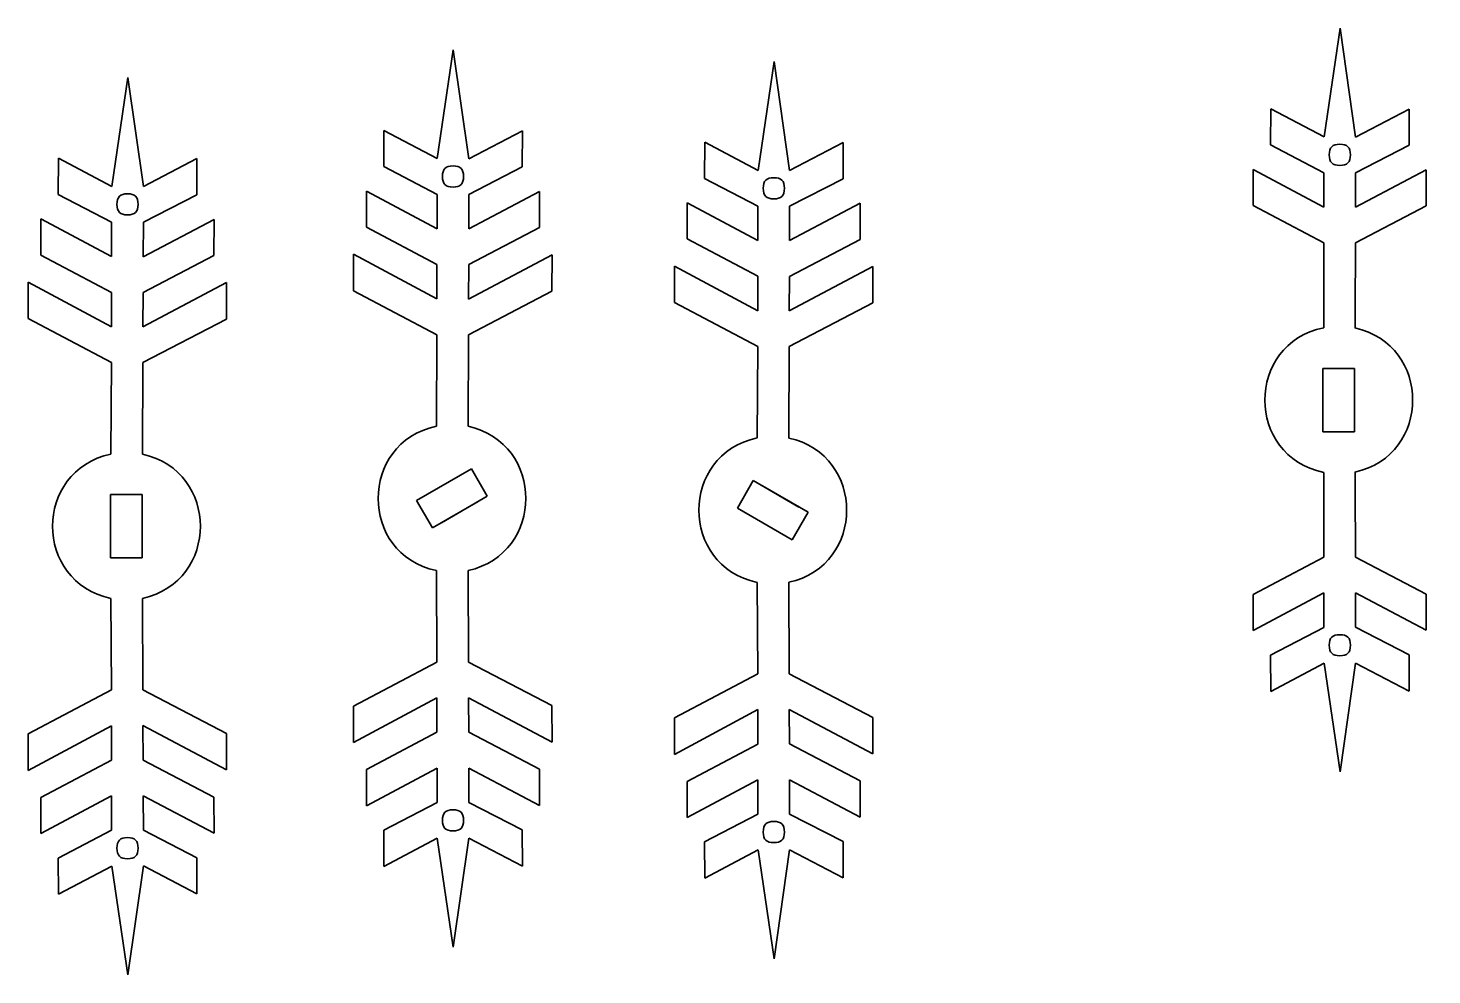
# Model space of a CAD drawing. Header units: centimetres. Extents: x -208 to 206, y -104 to 104.
# Drawn here: x 131.41 to 149.23, y -90.94 to -78.92 of the extents above; entities that cross this region are included whole.
import ezdxf

# ---------------------------------------------------------------- set-up
doc = ezdxf.new("R2010")
doc.units = ezdxf.units.CM
doc.header["$MEASUREMENT"] = 0
doc.layers.add('#Layer 1', color=7, linetype='Continuous')

msp = doc.modelspace()

# ---------------------------------------------------------------- linework, layer by layer
at = {"layer": '#Layer 1', "color": 91, "lineweight": 35}
for points in [[(148.0689, -78.92185), (148.0689, -78.92185), (147.86529, -80.30304), (147.86529, -80.30304)], [(148.0689, -78.92185), (148.0689, -78.92185), (148.26602, -80.30393), (148.26602, -80.30393)], [(147.18769, -79.94486), (147.18769, -79.94486), (147.18679, -80.40473), (147.18679, -80.40473)], [(147.86529, -80.30304), (147.86529, -80.30304), (147.18769, -79.94486), (147.18769, -79.94486)], [(148.26602, -80.30393), (148.26602, -80.30393), (148.94542, -79.94912), (148.94542, -79.94912)], [(148.94542, -79.94912), (148.94542, -79.94912), (148.94407, -80.40876), (148.94407, -80.40876)], [(147.18679, -80.40473), (147.18679, -80.40473), (147.86327, -80.75686), (147.86327, -80.75686)], [(148.94407, -80.40876), (148.94407, -80.40876), (148.2658, -80.75776), (148.2658, -80.75776)], [(146.96615, -80.7152), (146.96615, -80.7152), (146.9657, -81.17328), (146.9657, -81.17328)], [(147.86305, -81.19299), (147.86305, -81.19299), (146.96615, -80.7152), (146.96615, -80.7152)], [(148.26401, -81.19388), (148.26401, -81.19388), (149.16314, -80.72035), (149.16314, -80.72035)], [(149.16314, -80.72035), (149.16314, -80.72035), (149.16158, -81.17843), (149.16158, -81.17843)], [(147.86327, -80.75686), (147.86327, -80.75686), (147.86305, -81.19299), (147.86305, -81.19299)], [(148.2658, -80.75776), (148.2658, -80.75776), (148.26401, -81.19388), (148.26401, -81.19388)], [(146.9657, -81.17328), (146.9657, -81.17328), (147.86126, -81.64681), (147.86126, -81.64681)], [(149.16158, -81.17843), (149.16158, -81.17843), (148.26378, -81.64771), (148.26378, -81.64771)], [(147.86126, -81.64681), (147.86126, -81.64681), (147.86058, -82.53721), (147.86058, -82.53721)], [(148.26378, -81.64771), (148.26378, -81.64771), (148.25998, -82.53811), (148.25998, -82.53811)], [(147.86058, -82.53721), (147.86058, -82.53721), (147.86058, -82.72313), (147.86058, -82.72313)], [(148.25998, -82.53811), (148.25998, -82.53811), (148.25953, -82.72672), (148.25953, -82.72672)], [(147.86058, -82.72313), (146.86513, -82.93033), (146.86513, -84.35184), (147.86058, -84.55926)], [(148.25594, -84.55635), (149.23415, -84.33817), (149.23415, -82.944), (148.25594, -82.72582)], [(148.25281, -83.23923), (148.25281, -83.23923), (147.85095, -83.23923), (147.85095, -83.23923)], [(147.85095, -83.23923), (147.85095, -83.23923), (147.85095, -84.04294), (147.85095, -84.04294)], [(148.25281, -83.90899), (148.25281, -83.90899), (148.25281, -83.23923), (148.25281, -83.23923)], [(148.25281, -84.04294), (148.25281, -84.04294), (148.25281, -83.37318), (148.25281, -83.37318)], [(147.85095, -84.04294), (147.85095, -84.04294), (148.25281, -84.04294), (148.25281, -84.04294)], [(147.86058, -84.74518), (147.86058, -84.74518), (147.86058, -84.55926), (147.86058, -84.55926)], [(148.25998, -84.74428), (148.25998, -84.74428), (148.25953, -84.55568), (148.25953, -84.55568)], [(147.86126, -85.63558), (147.86126, -85.63558), (147.86058, -84.74518), (147.86058, -84.74518)], [(148.26378, -85.63446), (148.26378, -85.63446), (148.25998, -84.74428), (148.25998, -84.74428)], [(146.9657, -86.10889), (146.9657, -86.10889), (147.86126, -85.63558), (147.86126, -85.63558)], [(149.16158, -86.10374), (149.16158, -86.10374), (148.26378, -85.63446), (148.26378, -85.63446)], [(146.96615, -86.5672), (146.96615, -86.5672), (146.9657, -86.10889), (146.9657, -86.10889)], [(147.86305, -86.0894), (147.86305, -86.0894), (146.96615, -86.5672), (146.96615, -86.5672)], [(147.86327, -86.52553), (147.86327, -86.52553), (147.86305, -86.0894), (147.86305, -86.0894)], [(148.26401, -86.08828), (148.26401, -86.08828), (149.16314, -86.56204), (149.16314, -86.56204)], [(148.2658, -86.52441), (148.2658, -86.52441), (148.26401, -86.08828), (148.26401, -86.08828)], [(149.16314, -86.56204), (149.16314, -86.56204), (149.16158, -86.10374), (149.16158, -86.10374)], [(147.18679, -86.87766), (147.18679, -86.87766), (147.86327, -86.52553), (147.86327, -86.52553)], [(148.94407, -86.8734), (148.94407, -86.8734), (148.2658, -86.52441), (148.2658, -86.52441)], [(147.18769, -87.33731), (147.18769, -87.33731), (147.18679, -86.87766), (147.18679, -86.87766)], [(148.94542, -87.33328), (148.94542, -87.33328), (148.94407, -86.8734), (148.94407, -86.8734)], [(147.86529, -86.97936), (147.86529, -86.97936), (147.18769, -87.33731), (147.18769, -87.33731)], [(148.0689, -88.36032), (148.0689, -88.36032), (147.86529, -86.97936), (147.86529, -86.97936)], [(148.0689, -88.36032), (148.0689, -88.36032), (148.26602, -86.97824), (148.26602, -86.97824)], [(148.26602, -86.97824), (148.26602, -86.97824), (148.94542, -87.33328), (148.94542, -87.33328)]]:
    msp.add_open_spline(points, degree=3, dxfattribs=at)
at = {"layer": '#Layer 1', "color": 8, "lineweight": 35}
for points in [[(136.81178, -79.19715), (136.81178, -79.19715), (136.60839, -80.57811), (136.60839, -80.57811)], [(136.81178, -79.19715), (136.81178, -79.19715), (137.00913, -80.579), (137.00913, -80.579)], [(140.8841, -79.34611), (140.8841, -79.34611), (140.68049, -80.72707), (140.68049, -80.72707)], [(140.8841, -79.34611), (140.8841, -79.34611), (141.08122, -80.72819), (141.08122, -80.72819)], [(132.6801, -79.55017), (132.6801, -79.55017), (132.47649, -80.93136), (132.47649, -80.93136)], [(132.6801, -79.55017), (132.6801, -79.55017), (132.87722, -80.93225), (132.87722, -80.93225)], [(135.93079, -80.22016), (135.93079, -80.22016), (135.92967, -80.6798), (135.92967, -80.6798)], [(136.60839, -80.57811), (136.60839, -80.57811), (135.93079, -80.22016), (135.93079, -80.22016)], [(137.00913, -80.579), (137.00913, -80.579), (137.6883, -80.22419), (137.6883, -80.22419)], [(137.6883, -80.22419), (137.6883, -80.22419), (137.68718, -80.68406), (137.68718, -80.68406)], [(140.00289, -80.36912), (140.00289, -80.36912), (140.00199, -80.82876), (140.00199, -80.82876)], [(140.68049, -80.72707), (140.68049, -80.72707), (140.00289, -80.36912), (140.00289, -80.36912)], [(141.08122, -80.72819), (141.08122, -80.72819), (141.76062, -80.37315), (141.76062, -80.37315)], [(141.76062, -80.37315), (141.76062, -80.37315), (141.7595, -80.83302), (141.7595, -80.83302)], [(131.79889, -80.57318), (131.79889, -80.57318), (131.79777, -81.03283), (131.79777, -81.03283)], [(132.47649, -80.93136), (132.47649, -80.93136), (131.79889, -80.57318), (131.79889, -80.57318)], [(132.87722, -80.93225), (132.87722, -80.93225), (133.55639, -80.57744), (133.55639, -80.57744)], [(133.55639, -80.57744), (133.55639, -80.57744), (133.55527, -81.03708), (133.55527, -81.03708)], [(135.92967, -80.6798), (135.92967, -80.6798), (136.60638, -81.03193), (136.60638, -81.03193)], [(137.68718, -80.68406), (137.68718, -80.68406), (137.0089, -81.03283), (137.0089, -81.03283)], [(140.00199, -80.82876), (140.00199, -80.82876), (140.6787, -81.18089), (140.6787, -81.18089)], [(141.7595, -80.83302), (141.7595, -80.83302), (141.081, -81.18201), (141.081, -81.18201)], [(131.79777, -81.03283), (131.79777, -81.03283), (132.4747, -81.38518), (132.4747, -81.38518)], [(133.55527, -81.03708), (133.55527, -81.03708), (132.877, -81.38608), (132.877, -81.38608)], [(135.70926, -80.99027), (135.70926, -80.99027), (135.70858, -81.44835), (135.70858, -81.44835)], [(136.60615, -81.46806), (136.60615, -81.46806), (135.70926, -80.99027), (135.70926, -80.99027)], [(136.60638, -81.03193), (136.60638, -81.03193), (136.60615, -81.46806), (136.60615, -81.46806)], [(137.00689, -81.46896), (137.00689, -81.46896), (137.90625, -80.99542), (137.90625, -80.99542)], [(137.0089, -81.03283), (137.0089, -81.03283), (137.00689, -81.46896), (137.00689, -81.46896)], [(137.90625, -80.99542), (137.90625, -80.99542), (137.90446, -81.45372), (137.90446, -81.45372)], [(139.78135, -81.13923), (139.78135, -81.13923), (139.7809, -81.59753), (139.7809, -81.59753)], [(140.67847, -81.61702), (140.67847, -81.61702), (139.78135, -81.13923), (139.78135, -81.13923)], [(140.6787, -81.18089), (140.6787, -81.18089), (140.67847, -81.61702), (140.67847, -81.61702)], [(141.07921, -81.61814), (141.07921, -81.61814), (141.97834, -81.14438), (141.97834, -81.14438)], [(141.081, -81.18201), (141.081, -81.18201), (141.07921, -81.61814), (141.07921, -81.61814)], [(141.97834, -81.14438), (141.97834, -81.14438), (141.97678, -81.60268), (141.97678, -81.60268)], [(131.57735, -81.34329), (131.57735, -81.34329), (131.5769, -81.8016), (131.5769, -81.8016)], [(132.47425, -81.82131), (132.47425, -81.82131), (131.57735, -81.34329), (131.57735, -81.34329)], [(132.4747, -81.38518), (132.4747, -81.38518), (132.47425, -81.82131), (132.47425, -81.82131)], [(132.87521, -81.8222), (132.87521, -81.8222), (133.77434, -81.34844), (133.77434, -81.34844)], [(132.877, -81.38608), (132.877, -81.38608), (132.87521, -81.8222), (132.87521, -81.8222)], [(133.77434, -81.34844), (133.77434, -81.34844), (133.77278, -81.80675), (133.77278, -81.80675)], [(135.70858, -81.44835), (135.70858, -81.44835), (136.60436, -81.92188), (136.60436, -81.92188)], [(137.90446, -81.45372), (137.90446, -81.45372), (137.00666, -81.92278), (137.00666, -81.92278)], [(139.7809, -81.59753), (139.7809, -81.59753), (140.67646, -82.07084), (140.67646, -82.07084)], [(141.97678, -81.60268), (141.97678, -81.60268), (141.07898, -82.07174), (141.07898, -82.07174)], [(135.54551, -81.79152), (135.54551, -81.79152), (135.54641, -82.2543), (135.54641, -82.2543)], [(136.60458, -82.35913), (136.60458, -82.35913), (135.54551, -81.79152), (135.54551, -81.79152)], [(131.5769, -81.8016), (131.5769, -81.8016), (132.47246, -82.27513), (132.47246, -82.27513)], [(133.77278, -81.80675), (133.77278, -81.80675), (132.87498, -82.27603), (132.87498, -82.27603)], [(136.60436, -81.92188), (136.60436, -81.92188), (136.60458, -82.35913), (136.60458, -82.35913)], [(137.00442, -82.36003), (137.00442, -82.36003), (138.06596, -81.79756), (138.06596, -81.79756)], [(137.00666, -81.92278), (137.00666, -81.92278), (137.00442, -82.36003), (137.00442, -82.36003)], [(138.06596, -81.79756), (138.06596, -81.79756), (138.06305, -82.26012), (138.06305, -82.26012)], [(139.61783, -81.94048), (139.61783, -81.94048), (139.6185, -82.40326), (139.6185, -82.40326)], [(140.67668, -82.50809), (140.67668, -82.50809), (139.61783, -81.94048), (139.61783, -81.94048)], [(141.07674, -82.50899), (141.07674, -82.50899), (142.13828, -81.94652), (142.13828, -81.94652)], [(142.13828, -81.94652), (142.13828, -81.94652), (142.13537, -82.40908), (142.13537, -82.40908)], [(131.41383, -82.14476), (131.41383, -82.14476), (131.4145, -82.60732), (131.4145, -82.60732)], [(132.47268, -82.71216), (132.47268, -82.71216), (131.41383, -82.14476), (131.41383, -82.14476)], [(132.87252, -82.71305), (132.87252, -82.71305), (133.93428, -82.15059), (133.93428, -82.15059)], [(133.93428, -82.15059), (133.93428, -82.15059), (133.93137, -82.61337), (133.93137, -82.61337)], [(140.67646, -82.07084), (140.67646, -82.07084), (140.67668, -82.50809), (140.67668, -82.50809)], [(141.07898, -82.07174), (141.07898, -82.07174), (141.07674, -82.50899), (141.07674, -82.50899)], [(132.47246, -82.27513), (132.47246, -82.27513), (132.47268, -82.71216), (132.47268, -82.71216)], [(132.87498, -82.27603), (132.87498, -82.27603), (132.87252, -82.71305), (132.87252, -82.71305)], [(135.54641, -82.2543), (135.54641, -82.2543), (136.60369, -82.81228), (136.60369, -82.81228)], [(138.06305, -82.26012), (138.06305, -82.26012), (137.00308, -82.81318), (137.00308, -82.81318)], [(139.6185, -82.40326), (139.6185, -82.40326), (140.67601, -82.96124), (140.67601, -82.96124)], [(142.13537, -82.40908), (142.13537, -82.40908), (141.0754, -82.96214), (141.0754, -82.96214)], [(131.4145, -82.60732), (131.4145, -82.60732), (132.47201, -83.16531), (132.47201, -83.16531)], [(133.93137, -82.61337), (133.93137, -82.61337), (132.87118, -83.16643), (132.87118, -83.16643)], [(136.60369, -82.81228), (136.60369, -82.81228), (136.59652, -83.97305), (136.59652, -83.97305)], [(137.00308, -82.81318), (137.00308, -82.81318), (136.99905, -83.97417), (136.99905, -83.97417)], [(140.67601, -82.96124), (140.67601, -82.96124), (140.66862, -84.12201), (140.66862, -84.12201)], [(141.0754, -82.96214), (141.0754, -82.96214), (141.07137, -84.12313), (141.07137, -84.12313)], [(132.47201, -83.16531), (132.47201, -83.16531), (132.46462, -84.32608), (132.46462, -84.32608)], [(132.87118, -83.16643), (132.87118, -83.16643), (132.86714, -84.32742), (132.86714, -84.32742)], [(136.59652, -83.97305), (135.6107, -84.1863), (135.6107, -85.5928), (136.59652, -85.80604)], [(136.99905, -85.8047), (137.97703, -85.58652), (137.97703, -84.19235), (136.99905, -83.97417)], [(140.66862, -84.12201), (139.68279, -84.33526), (139.68279, -85.74176), (140.66862, -85.955)], [(141.07137, -85.95388), (142.04935, -85.73571), (142.04935, -84.34131), (141.07137, -84.12313)], [(132.46462, -84.32608), (131.47879, -84.53955), (131.47879, -85.94582), (132.46462, -86.15907)], [(132.86714, -86.15795), (133.84535, -85.93977), (133.84535, -84.5456), (132.86714, -84.32742)], [(137.04228, -84.51446), (137.04228, -84.51446), (136.34631, -84.91654), (136.34631, -84.91654)], [(137.24343, -84.86256), (137.24343, -84.86256), (137.04228, -84.51446), (137.04228, -84.51446)], [(140.61956, -84.66342), (140.61956, -84.66342), (140.41863, -85.01152), (140.41863, -85.01152)], [(141.1995, -84.99852), (141.1995, -84.99852), (140.61956, -84.66342), (140.61956, -84.66342)], [(141.31553, -85.0655), (141.31553, -85.0655), (140.73559, -84.73062), (140.73559, -84.73062)], [(132.86401, -84.84083), (132.86401, -84.84083), (132.46193, -84.84083), (132.46193, -84.84083)], [(132.46193, -84.84083), (132.46193, -84.84083), (132.46193, -85.64454), (132.46193, -85.64454)], [(132.86401, -85.51059), (132.86401, -85.51059), (132.86401, -84.84083), (132.86401, -84.84083)], [(132.86401, -85.64454), (132.86401, -85.64454), (132.86401, -84.97478), (132.86401, -84.97478)], [(136.34631, -84.91654), (136.34631, -84.91654), (136.54724, -85.26441), (136.54724, -85.26441)], [(136.54724, -85.26441), (136.54724, -85.26441), (137.1274, -84.92953), (137.1274, -84.92953)], [(136.66327, -85.19744), (136.66327, -85.19744), (137.24343, -84.86256), (137.24343, -84.86256)], [(140.41863, -85.01152), (140.41863, -85.01152), (141.1146, -85.4136), (141.1146, -85.4136)], [(141.1146, -85.4136), (141.1146, -85.4136), (141.31553, -85.0655), (141.31553, -85.0655)], [(132.46193, -85.64454), (132.46193, -85.64454), (132.86401, -85.64454), (132.86401, -85.64454)], [(136.60369, -86.96681), (136.60369, -86.96681), (136.59652, -85.80604), (136.59652, -85.80604)], [(137.00308, -86.96592), (137.00308, -86.96592), (136.99905, -85.8047), (136.99905, -85.8047)], [(140.67601, -87.11577), (140.67601, -87.11577), (140.66862, -85.955), (140.66862, -85.955)], [(141.0754, -87.11488), (141.0754, -87.11488), (141.07137, -85.95388), (141.07137, -85.95388)], [(132.47201, -87.31984), (132.47201, -87.31984), (132.46462, -86.15907), (132.46462, -86.15907)], [(132.87118, -87.31894), (132.87118, -87.31894), (132.86714, -86.15795), (132.86714, -86.15795)], [(135.54641, -87.5248), (135.54641, -87.5248), (136.60369, -86.96681), (136.60369, -86.96681)], [(138.06305, -87.51897), (138.06305, -87.51897), (137.00308, -86.96592), (137.00308, -86.96592)], [(139.6185, -87.67376), (139.6185, -87.67376), (140.67601, -87.11577), (140.67601, -87.11577)], [(142.13537, -87.66793), (142.13537, -87.66793), (141.0754, -87.11488), (141.0754, -87.11488)], [(133.93137, -87.872), (133.93137, -87.872), (132.87118, -87.31894), (132.87118, -87.31894)], [(131.4145, -87.87782), (131.4145, -87.87782), (132.47201, -87.31984), (132.47201, -87.31984)], [(136.60458, -87.41996), (136.60458, -87.41996), (135.54551, -87.98758), (135.54551, -87.98758)], [(136.60436, -87.85721), (136.60436, -87.85721), (136.60458, -87.41996), (136.60458, -87.41996)], [(137.00442, -87.41907), (137.00442, -87.41907), (138.06596, -87.98153), (138.06596, -87.98153)], [(137.00666, -87.85609), (137.00666, -87.85609), (137.00442, -87.41907), (137.00442, -87.41907)], [(135.54551, -87.98758), (135.54551, -87.98758), (135.54641, -87.5248), (135.54641, -87.5248)], [(138.06596, -87.98153), (138.06596, -87.98153), (138.06305, -87.51897), (138.06305, -87.51897)], [(140.67668, -87.56892), (140.67668, -87.56892), (139.61783, -88.13654), (139.61783, -88.13654)], [(139.61783, -88.13654), (139.61783, -88.13654), (139.6185, -87.67376), (139.6185, -87.67376)], [(140.67646, -88.00617), (140.67646, -88.00617), (140.67668, -87.56892), (140.67668, -87.56892)], [(141.07674, -87.56803), (141.07674, -87.56803), (142.13828, -88.13049), (142.13828, -88.13049)], [(141.07898, -88.00528), (141.07898, -88.00528), (141.07674, -87.56803), (141.07674, -87.56803)], [(142.13828, -88.13049), (142.13828, -88.13049), (142.13537, -87.66793), (142.13537, -87.66793)], [(132.47268, -87.77321), (132.47268, -87.77321), (131.41383, -88.3406), (131.41383, -88.3406)], [(132.47246, -88.21024), (132.47246, -88.21024), (132.47268, -87.77321), (132.47268, -87.77321)], [(132.87252, -87.77209), (132.87252, -87.77209), (133.93428, -88.33456), (133.93428, -88.33456)], [(132.87498, -88.20934), (132.87498, -88.20934), (132.87252, -87.77209), (132.87252, -87.77209)], [(131.41383, -88.3406), (131.41383, -88.3406), (131.4145, -87.87782), (131.4145, -87.87782)], [(133.93428, -88.33456), (133.93428, -88.33456), (133.93137, -87.872), (133.93137, -87.872)], [(135.70858, -88.33052), (135.70858, -88.33052), (136.60436, -87.85721), (136.60436, -87.85721)], [(137.90446, -88.32537), (137.90446, -88.32537), (137.00666, -87.85609), (137.00666, -87.85609)], [(139.7809, -88.47948), (139.7809, -88.47948), (140.67646, -88.00617), (140.67646, -88.00617)], [(141.97678, -88.47433), (141.97678, -88.47433), (141.07898, -88.00528), (141.07898, -88.00528)], [(131.5769, -88.68377), (131.5769, -88.68377), (132.47246, -88.21024), (132.47246, -88.21024)], [(133.77278, -88.67862), (133.77278, -88.67862), (132.87498, -88.20934), (132.87498, -88.20934)], [(135.70926, -88.78883), (135.70926, -88.78883), (135.70858, -88.33052), (135.70858, -88.33052)], [(136.60615, -88.31104), (136.60615, -88.31104), (135.70926, -88.78883), (135.70926, -88.78883)], [(136.60638, -88.74716), (136.60638, -88.74716), (136.60615, -88.31104), (136.60615, -88.31104)], [(137.00689, -88.30992), (137.00689, -88.30992), (137.90625, -88.78368), (137.90625, -88.78368)], [(137.0089, -88.74604), (137.0089, -88.74604), (137.00689, -88.30992), (137.00689, -88.30992)], [(137.90625, -88.78368), (137.90625, -88.78368), (137.90446, -88.32537), (137.90446, -88.32537)], [(139.78135, -88.93779), (139.78135, -88.93779), (139.7809, -88.47948), (139.7809, -88.47948)], [(140.67847, -88.46), (140.67847, -88.46), (139.78135, -88.93779), (139.78135, -88.93779)], [(140.6787, -88.89612), (140.6787, -88.89612), (140.67847, -88.46), (140.67847, -88.46)], [(141.07921, -88.4591), (141.07921, -88.4591), (141.97834, -88.93264), (141.97834, -88.93264)], [(141.081, -88.895), (141.081, -88.895), (141.07921, -88.4591), (141.07921, -88.4591)], [(141.97834, -88.93264), (141.97834, -88.93264), (141.97678, -88.47433), (141.97678, -88.47433)], [(131.57735, -89.14185), (131.57735, -89.14185), (131.5769, -88.68377), (131.5769, -88.68377)], [(132.47425, -88.66406), (132.47425, -88.66406), (131.57735, -89.14185), (131.57735, -89.14185)], [(132.4747, -89.10019), (132.4747, -89.10019), (132.47425, -88.66406), (132.47425, -88.66406)], [(132.87521, -88.66316), (132.87521, -88.66316), (133.77434, -89.1367), (133.77434, -89.1367)], [(132.877, -89.09929), (132.877, -89.09929), (132.87521, -88.66316), (132.87521, -88.66316)], [(133.77434, -89.1367), (133.77434, -89.1367), (133.77278, -88.67862), (133.77278, -88.67862)], [(135.92967, -89.09929), (135.92967, -89.09929), (136.60638, -88.74716), (136.60638, -88.74716)], [(137.68718, -89.09504), (137.68718, -89.09504), (137.0089, -88.74604), (137.0089, -88.74604)], [(140.00199, -89.24825), (140.00199, -89.24825), (140.6787, -88.89612), (140.6787, -88.89612)], [(141.7595, -89.24422), (141.7595, -89.24422), (141.081, -88.895), (141.081, -88.895)], [(131.79777, -89.45232), (131.79777, -89.45232), (132.4747, -89.10019), (132.4747, -89.10019)], [(133.55527, -89.44828), (133.55527, -89.44828), (132.877, -89.09929), (132.877, -89.09929)], [(135.93079, -89.55894), (135.93079, -89.55894), (135.92967, -89.09929), (135.92967, -89.09929)], [(137.6883, -89.55491), (137.6883, -89.55491), (137.68718, -89.09504), (137.68718, -89.09504)], [(136.60839, -89.20099), (136.60839, -89.20099), (135.93079, -89.55894), (135.93079, -89.55894)], [(136.81178, -90.58195), (136.81178, -90.58195), (136.60839, -89.20099), (136.60839, -89.20099)], [(136.81178, -90.58195), (136.81178, -90.58195), (137.00913, -89.19987), (137.00913, -89.19987)], [(137.00913, -89.19987), (137.00913, -89.19987), (137.6883, -89.55491), (137.6883, -89.55491)], [(140.00289, -89.7079), (140.00289, -89.7079), (140.00199, -89.24825), (140.00199, -89.24825)], [(141.76062, -89.70387), (141.76062, -89.70387), (141.7595, -89.24422), (141.7595, -89.24422)], [(131.79889, -89.91219), (131.79889, -89.91219), (131.79777, -89.45232), (131.79777, -89.45232)], [(133.55639, -89.90793), (133.55639, -89.90793), (133.55527, -89.44828), (133.55527, -89.44828)], [(140.68049, -89.34995), (140.68049, -89.34995), (140.00289, -89.7079), (140.00289, -89.7079)], [(140.8841, -90.73091), (140.8841, -90.73091), (140.68049, -89.34995), (140.68049, -89.34995)], [(140.8841, -90.73091), (140.8841, -90.73091), (141.08122, -89.34883), (141.08122, -89.34883)], [(141.08122, -89.34883), (141.08122, -89.34883), (141.76062, -89.70387), (141.76062, -89.70387)], [(132.47649, -89.55401), (132.47649, -89.55401), (131.79889, -89.91219), (131.79889, -89.91219)], [(132.6801, -90.9352), (132.6801, -90.9352), (132.47649, -89.55401), (132.47649, -89.55401)], [(132.6801, -90.9352), (132.6801, -90.9352), (132.87722, -89.55312), (132.87722, -89.55312)], [(132.87722, -89.55312), (132.87722, -89.55312), (133.55639, -89.90793), (133.55639, -89.90793)]]:
    msp.add_open_spline(points, degree=3, dxfattribs=at)
at = {"layer": '#Layer 1', "color": 91, "lineweight": 35}
for points in [[(148.19905, -80.52995), (148.19905, -80.4352), (148.15985, -80.396), (148.0651, -80.396), (148.0651, -80.396), (147.97034, -80.396), (147.93114, -80.4352), (147.93114, -80.52995), (147.93114, -80.52995), (147.93114, -80.6247), (147.97034, -80.6639), (148.0651, -80.6639), (148.0651, -80.6639), (148.15985, -80.6639), (148.19905, -80.6247), (148.19905, -80.52995)], [(148.19905, -86.75222), (148.19905, -86.65747), (148.15985, -86.61827), (148.0651, -86.61827), (148.0651, -86.61827), (147.97034, -86.61827), (147.93114, -86.65747), (147.93114, -86.75222), (147.93114, -86.75222), (147.93114, -86.84697), (147.97034, -86.88617), (148.0651, -86.88617), (148.0651, -86.88617), (148.15985, -86.88617), (148.19905, -86.84697), (148.19905, -86.75222)]]:
    msp.add_open_spline(points, degree=3, knots=[0, 0, 0, 0, 0.2, 0.2, 0.2, 0.2, 0.4, 0.4, 0.4, 0.4, 0.6, 0.6, 0.6, 0.6, 1, 1, 1, 1], dxfattribs=at)
at = {"layer": '#Layer 1', "color": 8, "lineweight": 35}
for points in [[(136.94215, -80.80502), (136.94215, -80.71027), (136.90273, -80.67107), (136.8082, -80.67107), (136.8082, -80.67107), (136.71345, -80.67107), (136.67425, -80.71027), (136.67425, -80.80502), (136.67425, -80.80502), (136.67425, -80.89977), (136.71345, -80.93897), (136.8082, -80.93897), (136.8082, -80.93897), (136.90273, -80.93897), (136.94215, -80.89977), (136.94215, -80.80502)], [(141.01425, -80.9542), (141.01425, -80.85945), (140.97505, -80.82003), (140.8803, -80.82003), (140.8803, -80.82003), (140.78554, -80.82003), (140.74634, -80.85945), (140.74634, -80.9542), (140.74634, -80.9542), (140.74634, -81.04873), (140.78554, -81.08816), (140.8803, -81.08816), (140.8803, -81.08816), (140.97505, -81.08816), (141.01425, -81.04873), (141.01425, -80.9542)], [(132.81025, -81.15827), (132.81025, -81.06352), (132.77105, -81.02432), (132.6763, -81.02432), (132.6763, -81.02432), (132.58154, -81.02432), (132.54234, -81.06352), (132.54234, -81.15827), (132.54234, -81.15827), (132.54234, -81.25302), (132.58154, -81.29222), (132.6763, -81.29222), (132.6763, -81.29222), (132.77105, -81.29222), (132.81025, -81.25302), (132.81025, -81.15827)], [(136.94215, -88.97385), (136.94215, -88.8791), (136.90273, -88.8399), (136.8082, -88.8399), (136.8082, -88.8399), (136.71345, -88.8399), (136.67425, -88.8791), (136.67425, -88.97385), (136.67425, -88.97385), (136.67425, -89.0686), (136.71345, -89.10803), (136.8082, -89.10803), (136.8082, -89.10803), (136.90273, -89.10803), (136.94215, -89.0686), (136.94215, -88.97385)], [(141.01425, -89.12304), (141.01425, -89.02828), (140.97505, -88.98886), (140.8803, -88.98886), (140.8803, -88.98886), (140.78554, -88.98886), (140.74634, -89.02828), (140.74634, -89.12304), (140.74634, -89.12304), (140.74634, -89.21756), (140.78554, -89.25699), (140.8803, -89.25699), (140.8803, -89.25699), (140.97505, -89.25699), (141.01425, -89.21756), (141.01425, -89.12304)], [(132.81025, -89.3271), (132.81025, -89.23235), (132.77105, -89.19315), (132.6763, -89.19315), (132.6763, -89.19315), (132.58154, -89.19315), (132.54234, -89.23235), (132.54234, -89.3271), (132.54234, -89.3271), (132.54234, -89.42185), (132.58154, -89.46105), (132.6763, -89.46105), (132.6763, -89.46105), (132.77105, -89.46105), (132.81025, -89.42185), (132.81025, -89.3271)]]:
    msp.add_open_spline(points, degree=3, knots=[0, 0, 0, 0, 0.2, 0.2, 0.2, 0.2, 0.4, 0.4, 0.4, 0.4, 0.6, 0.6, 0.6, 0.6, 1, 1, 1, 1], dxfattribs=at)

doc.saveas('drawing.dxf')
